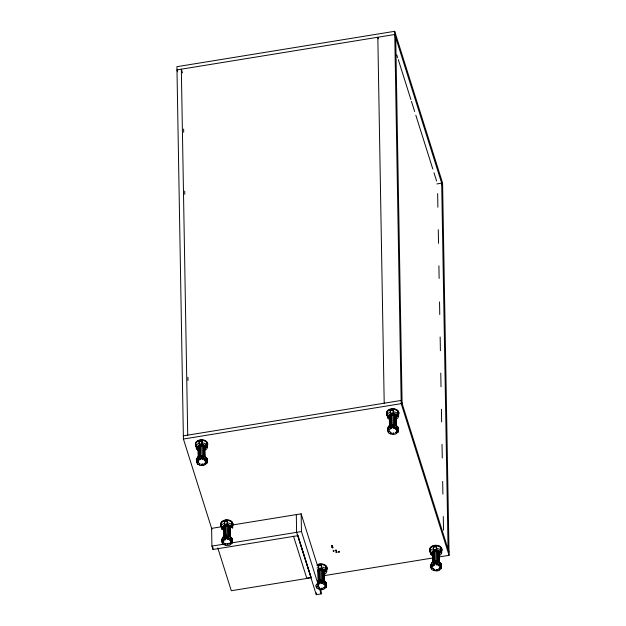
<?xml version="1.0" encoding="UTF-8"?>
<svg xmlns="http://www.w3.org/2000/svg" width="626" height="626" viewBox="0 0 626 626"><rect width="100%" height="100%" fill="white"/><g stroke="black" fill="none" stroke-linecap="round" stroke-linejoin="round"><path stroke-width="0.94" d="M206.995 459.554L206.987 462.246L205.351 462.207L205.398 461.55L207.026 461.589L207.096 460.603L206.244 459.828L206.204 457.794L205.641 457.277L205.672 459.312L204.373 460.016L204.937 460.533L206.244 459.828M206.877 461.026L207.057 458.396L204.78 456.331L201.118 455.791L197.777 457.019L196.329 459.453L196.783 462.598L198.348 462.246L198.622 462.864L197.065 463.217L197.48 464.156L198.669 464.68L199.553 463.709L200.343 464.054L199.459 465.024L200.649 465.548L202.041 465.408L202.018 464.054M202.041 465.408L201.838 464.281L202.761 464.187L202.973 465.321L204.373 465.181L205.328 464.445L204.123 463.686L204.757 463.193L205.962 463.96L206.916 463.224L206.987 462.246M232.215 540.269L232.254 542.304L230.618 542.265L230.665 541.615L232.301 541.654L232.363 540.668L231.51 539.894L231.471 537.859L230.908 537.343L230.939 539.377L229.64 540.082L230.204 540.598L231.51 539.894M232.152 541.083L232.324 538.462L230.047 536.396L226.385 535.848L223.044 537.085L221.596 539.518L222.05 542.664L223.615 542.312L223.897 542.93L222.332 543.282L222.754 544.221L223.936 544.745L224.82 543.775L225.61 544.119L224.726 545.09L225.916 545.614L227.316 545.473L227.105 544.338L228.036 544.252L228.24 545.379L229.64 545.246L230.595 544.51L229.398 543.744L230.032 543.258L231.229 544.025L232.191 543.29L232.254 542.304M326.193 585.161L326.373 582.54L324.096 580.474L320.426 579.934L317.922 580.858M318.29 582.939L319.041 583.948L319.964 583.612L319.213 582.603L319.174 580.56L318.251 580.905L318.29 582.939L316.584 584.285L318.094 584.715L317.734 585.318L316.224 584.887L315.676 585.803L316.099 586.742L317.664 586.39L317.938 587.008L316.373 587.36L316.795 588.299L317.985 588.823L318.869 587.853L319.651 588.197L318.767 589.168L319.956 589.692L321.357 589.551L321.154 588.417L322.077 588.33L322.288 589.457L323.681 589.324L324.644 588.589L323.439 587.822L324.072 587.337L325.277 588.104L326.232 587.368L326.303 586.382L324.667 586.343L324.706 585.693L326.342 585.733L326.412 584.747L325.551 583.972L325.52 581.937L324.949 581.421L324.988 583.455L323.689 584.16L324.252 584.676L325.551 583.972M390.624 433.959L391.508 432.989L390.718 432.644L389.834 433.615L388.652 433.09L388.23 432.159L389.787 431.799L389.513 431.181L387.948 431.533L387.533 430.594L387.494 428.395L388.942 425.954L392.283 424.725L395.945 425.265L398.222 427.331L398.081 432.167L397.127 432.895L395.922 432.136L395.288 432.621L396.493 433.38L395.538 434.115L394.137 434.256L393.926 433.122L393.003 433.215L393.206 434.342L390.624 433.959L390.585 431.924M398.081 432.167L398.159 428.489M398.222 427.331L398.199 430.524L396.563 430.485L396.516 431.142L398.152 431.181M433.708 570.489L434.593 569.519L433.81 569.175L432.926 570.145L431.737 569.621L431.314 568.682L432.879 568.33L432.597 567.712L431.04 568.064L430.618 567.125L430.578 564.918L432.034 562.484L435.367 561.256L439.037 561.796L441.314 563.862L441.173 568.69L440.219 569.425L439.014 568.658L438.38 569.144L439.585 569.91L438.623 570.646L437.23 570.779L437.018 569.652L436.087 569.738L436.299 570.873L433.708 570.489L433.677 568.455M441.173 568.69L441.252 565.02M441.314 563.862L441.283 567.054L439.648 567.015L439.608 567.665L441.236 567.704M226.502 520.574C226.182 522.906 223.795 519.549 226.291 520.237M203.082 459.453L203.403 456.299L202.495 456.158L202.135 457.277L203.043 457.418L203.082 459.453L202.167 459.32L202.143 457.958M202.167 459.32L202.495 456.158M203.043 457.418L203.403 456.299M227.801 538.258L227.441 539.377L228.349 539.518L228.678 536.357L227.762 536.224L227.801 538.258L225.164 538.517L225.916 539.526L224.992 539.87L224.241 538.861L224.21 536.826L225.133 536.482L225.164 538.517M228.349 539.518L228.678 536.357M321.451 581.421L321.811 580.302L322.719 580.443L322.398 583.596L321.482 583.455L321.451 581.421L322.359 581.554L322.398 583.596M321.482 583.455L321.811 580.302M322.359 581.554L322.719 580.443M393.691 427.135L393.339 428.254L394.247 428.387L394.568 425.234L393.66 425.101L393.691 427.135L391.062 427.394L391.813 428.403L390.89 428.747L390.139 427.738L389.959 414.091M394.247 428.387L394.568 425.234M436.424 564.777L436.745 561.624L437.66 561.765L437.339 564.918L436.424 564.777L436.4 563.423M437.339 564.918L437.66 561.765M198.638 445.657L198.998 456.706L199.944 456.01L199.584 444.953L198.145 446.549L198.403 447.496M198.825 446.854L198.16 447.637L198.332 457.489L198.833 456.597M224.1 536.662L223.599 537.554L223.412 526.615L223.905 525.715L224.264 536.772L223.905 525.715M229.883 528.18L230.282 526.45L230.478 537.398L230.055 526.458M229.899 529.267L230.094 528.5M389.497 426.431L389.309 415.484L390.749 413.896L391.109 424.944L389.998 425.531L389.802 414.592M395.781 417.057L396.18 415.328L396.375 426.267M395.796 418.145L395.992 417.37M317.883 569.918L319.072 569.214L319.26 580.153L318.313 580.85L317.953 569.793M317.906 571.006C319.917 568.541 325.997 570.137 323.885 573.807M323.947 573.346L324.378 572.571L324.299 581.476M432.566 561.991L432.394 552.015L433.841 550.418L434.201 561.475L433.082 562.062L432.895 551.115M196.368 461.659L197.237 458.107L197.268 460.141L198.778 460.572L198.419 461.174L196.908 460.744M197.268 460.141L197.777 457.019M221.635 541.725L222.504 538.172L222.535 540.207L224.045 540.629L223.685 541.24L222.175 540.809M222.535 540.207L223.044 537.085M387.533 430.594L388.042 427.644M388.073 429.686L389.583 430.109L389.943 429.506L388.433 429.076L388.942 425.954M430.618 567.125L431.486 563.572L431.525 565.607L433.035 566.037L432.676 566.64L431.165 566.209M431.525 565.607L432.034 562.484M221.221 524.549L221.252 525.237M221.228 524.885L221.26 525.574M387.118 413.418L387.158 414.451M333.987 550.958L333.541 550.371L333.384 551.005M203.317 444.984L203.513 455.931L204.663 456.464L204.467 445.516L203.317 444.984L203.513 455.931M203.34 446.072L200.86 445.649L199.772 446.15M224.077 525.832L225.024 525.128L225.211 536.075L224.264 536.772M229.765 536.646L229.734 525.582L229.765 536.646L228.78 535.997L228.748 524.932L224.851 525.018M229.758 526.669C227.684 524.823 222.895 525.848 223.459 528.993M228.78 535.997L228.74 524.322M395.46 413.966L395.663 425.516L394.677 424.866L394.505 415.007C392.666 413.825 388.715 415.265 389.356 417.863M396.18 415.328L394.646 413.802L393.371 413.465L393.566 424.577L390.945 424.835M394.677 424.866L394.638 413.191M322.82 580.075L322.797 569.011L322.82 580.075L323.814 580.725L323.611 569.167M324.518 581.476L324.331 570.536L322.633 569.128M437.723 549.722L437.926 561.272L437.738 550.332L436.463 549.996L436.658 561.099L434.029 561.365M439.46 562.797L439.272 551.858L437.574 550.45M430.359 550.207L430.391 551.052M396.837 428.247L395.538 428.951L396.101 429.467L397.408 428.763L397.369 426.729L396.806 426.212L396.837 428.247L394.607 427.268M439.929 564.777L438.63 565.481L439.194 565.998L440.493 565.294L440.461 563.259L439.89 562.743L439.929 564.777L437.699 563.799M198.935 456.761L199.866 456.424L199.897 458.459L200.649 459.468L199.725 459.805L198.974 458.795L198.935 456.761L199.686 457.77L199.725 459.805M197.816 459.226L198.974 458.795M199.897 458.459L202.527 458.201M390.89 428.747L390.851 426.705L391.782 426.369M388.981 428.161L390.139 427.738M224.992 539.87L224.961 537.836L225.884 537.491M223.083 539.291L224.241 538.861M319.213 582.603L321.842 582.337M433.943 563.236L433.192 562.226L434.115 561.882L434.154 563.924L434.906 564.934L433.982 565.27L433.943 563.236L434.867 562.891M432.065 564.691L433.231 564.261L433.051 550.622M434.154 563.924L436.784 563.666M206.251 443.239L207.323 443.623L206.298 444.084M441.087 549.581L441.58 549.088L441.033 548.634M196.267 444.687L195.774 445.172L196.314 445.634M199.584 444.953L203.481 444.867M199.78 455.9L202.401 455.634L201.932 440.328A5.845 4.085 -1 0 1 206.791 442.551L206.83 445.094L205.461 445.297L206.048 447.363L207.425 447.16L207.378 444.617L206.001 444.82L206.048 447.363M390.749 413.896L393.371 413.465M225.047 535.966L227.668 535.699L227.199 520.386A5.845 4.085 -1 0 1 232.058 522.616L232.105 525.159L230.728 525.363L231.315 527.428L232.692 527.225L232.645 524.682M318.9 569.097L322.797 569.011M319.088 580.044L321.717 579.778L321.521 568.674M433.841 550.418L436.463 549.996M439.444 556.905L449.077 555.34L442.582 182.995L394.701 31.3L176.923 66.692L183.418 439.029L211.909 529.306M436.854 183.942L441.682 183.16L448.067 549.119M183.363 435.845L401.149 400.452L449.022 552.148M183.418 439.029L401.203 403.645L449.077 555.34M222.199 526.646L211.611 528.367L211.924 546.099L212.989 549.471L297.679 535.707M232.786 524.924L301.145 513.821L317.601 565.943M211.924 546.099L301.458 531.552L321.138 593.91L316.302 594.7L296.614 532.335L296.309 514.603M311.279 577.735L231.299 590.733L217.785 547.922M323.806 575.701L432.699 558.001M390.131 409.701L390.405 410.656L393.371 410.218L393.41 412.761L390.444 413.207L390.131 409.701A5.845 4.085 -1 0 0 386.884 413.121L386.931 415.672L388.3 415.468L388.895 417.534L387.517 417.738L387.471 415.187M197.683 446.048L196.306 446.252L196.353 448.803L197.73 448.599L197.135 446.526L195.758 446.729L195.719 444.186A5.845 4.085 -1 0 1 198.966 440.767L199.24 441.721L202.206 441.283M393.41 412.761L393.097 409.263A5.845 4.085 -1 0 1 397.956 411.485L397.995 414.029L396.626 414.232L397.213 416.298L398.59 416.094L398.543 413.551L397.166 413.755L397.213 416.298M198.966 440.767L199.279 444.264L202.245 443.826L201.932 440.328M221.573 526.317L221.62 528.86L222.997 528.657L222.402 526.591L221.033 526.795L220.986 524.252A5.845 4.085 -1 0 1 224.233 520.824L224.507 521.787L227.473 521.348M224.233 520.824L224.546 524.33L227.52 523.892L227.199 520.386M433.215 546.232L433.489 547.187L436.455 546.748L436.502 549.292L433.536 549.73L433.215 546.232A5.845 4.085 -1 0 0 429.968 549.651L430.015 552.195L431.392 551.991L431.979 554.057L430.61 554.26L430.563 551.717M317.006 565.513A5.845 4.085 -1 0 1 318.274 564.91L318.548 565.865L321.514 565.427L321.24 564.464A5.845 4.085 -1 0 1 326.099 566.694L326.146 569.237L324.769 569.441L325.363 571.507L326.733 571.303L326.694 568.76L325.317 568.964L325.363 571.507M318.274 564.91L318.595 568.408L321.561 567.97L321.24 564.464M436.502 549.292L436.181 545.786A5.845 4.085 -1 0 1 441.04 548.016L441.087 550.559L439.71 550.763L440.305 552.828L441.674 552.625L441.635 550.082A5.845 4.085 -1 0 1 441.338 551.13M397.823 413.074L398.488 412.557L397.76 412.096M231.917 523.86L232.59 523.344L231.855 522.882M231.925 524.205L232.598 523.688L231.863 523.226M389.309 415.484L389.755 417.112M389.568 416.9C389.888 414.42 395.515 414.302 395.976 416.76M389.583 417.519L389.771 418.191M396.235 417.706L395.655 415.539L394.505 415.007M204.78 446.393L205.211 457.332M204.804 447.48L203.802 446.377M204.812 447.825C204.154 444.624 196.235 446.017 198.739 449.797M223.412 526.615L223.607 537.546M223.67 528.031C223.998 525.55 229.625 525.433 230.078 527.882M223.685 528.649L223.881 529.322M230.337 528.837L230.219 527.397M432.394 552.015L432.496 553.087M432.644 553.094C432.973 550.614 438.599 550.497 439.053 552.946M439.061 553.282C438.411 550.09 430.492 551.483 432.996 555.262M324.284 581.484L324.331 570.536M324.354 571.491L324.096 570.536M324.119 571.961C323.619 569.848 319.55 569.629 317.977 571.225M325.903 566.968L326.631 567.43L325.778 567.931M325.911 567.305L326.639 567.766L325.786 568.275M393.3 426.212L394.216 426.353M203.442 458.334L205.672 459.312M436.392 562.743L437.3 562.884M227.402 537.343L228.318 537.476M228.709 538.399L230.939 539.377M322.758 582.477L324.988 583.455M206.298 443.748L207.237 443.529L206.948 442.872M441.025 548.298L441.573 548.752M394.842 424.749L393.566 424.577M203.669 455.814L202.401 455.634M437.926 561.272L436.658 561.099M228.944 535.872L227.668 535.699M322.985 579.95L321.717 579.778M438.482 551.608L437.715 551.209A3.74 2.614 -1 0 0 433.2 551.686A3.74 2.614 -1 0 0 432.636 554.847M228.592 525.05L229.578 525.699M397.408 428.763L398.261 429.538M440.493 565.294L441.353 566.068M390.851 426.705L390.1 425.696L391.031 425.359L391.062 427.394M433.231 564.261L433.982 565.27M318.251 580.905L319.002 581.914L319.041 583.948M224.21 536.826L224.961 537.836M432.519 554.174L432.863 554.722M204.467 445.516L205.015 446.393M198.606 449.257L198.755 450.65M229.734 525.582L230.282 526.45M229.93 536.529L230.478 537.398M223.435 527.569L223.858 528.234M442.637 186.188L394.756 34.493L176.978 69.885L177.557 71.732M396.814 54.971L397.69 57.756M398.277 59.611L410.859 99.471M411.438 101.326L414.662 111.522M415.828 115.231L432.801 169.004M433.967 172.706L436.604 181.055M378.3 38.757L377.822 37.247L384.207 403.207M182.495 72.866L181.329 69.173L187.722 435.133M297.866 535.496L311.091 577.407L306.74 578.119L293.508 536.208M297.694 535.113L311.153 577.759M436.181 545.786L436.455 546.748M393.097 409.263L393.371 410.218M437.652 193.59L437.887 207.253M438.278 229.687L438.521 243.35M438.912 265.792L439.131 278.468M439.546 301.889L439.765 314.573M440.156 337.015L440.391 350.67M440.782 373.112L441.025 386.766M441.416 409.208L441.635 421.893M442.026 444.335L442.269 457.989M442.676 481.41L442.895 494.094M443.286 516.528L443.529 530.191M440.258 550.285L440.305 552.828M439.562 568.557L439.585 569.91M439.139 557.015L439.225 562.805M439.037 561.796L439.076 564.003M439.17 564.636L439.194 565.998M438.724 550.982L438.748 562.046L438.552 550.497M437.206 569.425L437.23 570.779M436.275 569.519L436.299 570.873M435.367 561.256L435.406 563.455M435.093 550.027L435.289 561.131M434.006 550.536L434.201 561.475M433.489 547.187L433.536 549.73M432.629 552.007L432.801 561.991M432.652 565.286L432.676 566.64M431.956 552.367L431.979 554.057M431.291 567.328L431.314 568.682M395.718 37.529L402.103 403.488M394.701 31.3L401.203 403.645M396.461 431.345L396.493 433.38M395.945 415.328L396.141 426.275M395.945 425.265L395.984 427.472M396.078 428.114L396.101 429.467M395.632 414.459L395.828 425.398M393.183 432.989L393.206 434.342M392.283 424.725L392.322 426.932M392.009 413.496L392.205 424.608M390.921 414.005L391.109 424.944M390.405 410.656L390.444 413.207M389.536 415.476L389.677 423.536M388.848 414.983L388.895 417.534M388.402 427.042L388.433 429.076M388.206 430.798L388.23 432.159M326.373 582.54L326.342 585.733M326.263 584.348L326.232 587.368M324.62 587.235L324.644 588.589M324.229 583.315L324.252 584.676M324.096 580.474L324.135 582.681M323.783 569.66L324.018 581.398M322.265 588.104L322.288 589.457M321.334 588.197L321.357 589.551M321.044 588.315L321.138 593.91M320.426 579.934L320.465 582.133M320.152 568.705L320.348 579.809M319.941 582.25L319.964 583.612M319.072 569.214L319.26 580.153M318.548 565.865L318.595 568.408M318.11 569.3L318.313 580.85M316.263 592.83L316.302 594.7M301.145 513.821L301.458 531.552M232.324 538.462L232.301 541.654M231.276 524.885L231.315 527.428M230.595 540.911L230.618 542.265M230.18 539.236L230.204 540.598M230.047 536.396L230.086 538.603M226.338 534.588L226.424 538.055M226.096 524.017L226.307 535.731M225.024 525.128L225.211 536.075M224.507 521.787L224.546 524.33M223.646 526.607L223.803 535.621M223.662 539.878L223.685 541.24M222.966 526.959L222.997 528.657M222.308 541.928L222.332 543.282M212.957 547.601L212.989 549.471M207.057 458.396L207.026 461.589M206.893 461.761L206.916 463.224M205.328 460.846L205.351 462.207M205.305 463.091L205.328 464.445M204.913 459.179L204.937 460.533M204.78 456.331L204.819 458.537M204.295 445.031L204.499 456.581M202.949 463.96L202.973 465.321M201.118 455.791L201.149 457.997M200.829 443.951L201.032 455.665M199.757 445.07L199.944 456.01M199.24 441.721L199.279 444.264M199.436 463.67L199.459 465.024M198.794 445.156L198.998 456.706M198.395 447.629L198.567 457.489M198.599 461.511L198.622 462.864M198.184 448.592L198.34 457.481M198.395 459.82L198.419 461.174M197.699 446.901L197.73 448.599M197.448 461.949L197.48 464.156M196.752 460.564L196.783 462.598M183.637 129.058L183.692 132.25M184.717 191.118L184.772 194.31M187.964 377.29L188.019 380.483M232.692 527.225A5.845 4.085 -1 0 1 232.395 528.274M222.465 529.745A5.845 4.085 -1 0 1 221.62 528.86M221.033 526.795A5.845 4.085 -1 0 1 224.272 523.375M227.246 522.937A5.845 4.085 -1 0 1 232.105 525.159M221.314 526.169A6.197 4.327 -1 0 1 226.283 519.823A6.197 4.327 -1 0 1 232.715 525.378M221.314 526.505A6.197 4.327 -1 0 1 226.291 520.159A6.197 4.327 -1 0 1 232.723 525.723M228.31 536.568A2.34 1.635 -1 0 1 228.78 536.834M223.662 529.784A3.74 2.614 -1 0 1 226.862 525.824A3.74 2.614 -1 0 1 230.133 529.698M230.133 529.361A3.74 2.614 -1 0 0 229.507 526.216L228.725 525.809A3.74 2.614 -1 0 0 224.218 526.286A3.74 2.614 -1 0 0 223.654 529.447M398.59 416.094A5.845 4.085 -1 0 1 396.61 418.919M389.513 419.303A5.845 4.085 -1 0 1 387.517 417.738M386.931 415.672A5.845 4.085 -1 0 1 390.17 412.244M393.136 411.806A5.845 4.085 -1 0 1 397.995 414.029M387.204 415.038A6.197 4.327 -1 0 1 392.181 408.692A6.197 4.327 -1 0 1 398.613 414.255M387.212 415.374A6.197 4.327 -1 0 1 392.181 409.028A6.197 4.327 -1 0 1 398.621 414.592M391.876 425.383A2.34 1.635 -1 0 1 394.208 425.437M389.56 418.661A3.74 2.614 -1 0 1 392.76 414.694A3.74 2.614 -1 0 1 396.031 418.567M396.031 418.231A3.74 2.614 -1 0 0 395.405 415.085L394.623 414.678A3.74 2.614 -1 0 0 390.115 415.155A3.74 2.614 -1 0 0 389.552 418.317M326.733 571.303A5.845 4.085 -1 0 1 324.761 574.12M317.053 568.056A5.845 4.085 -1 0 1 318.321 567.453M321.287 567.015A5.845 4.085 -1 0 1 326.146 569.237M326.694 568.76A5.845 4.085 -1 0 1 326.396 569.809M318.008 564.386A6.197 4.327 -1 0 1 324.847 564.863A6.197 4.327 -1 0 1 326.756 569.457M318.008 564.73A6.197 4.327 -1 0 1 324.855 565.2A6.197 4.327 -1 0 1 326.764 569.801M320.019 580.592A2.34 1.635 -1 0 1 322.359 580.646M317.679 571.256A3.74 2.614 -1 0 1 322.781 570.223A3.74 2.614 -1 0 1 324.182 573.776M324.174 573.439A3.74 2.614 -1 0 0 323.548 570.294L322.773 569.887A3.74 2.614 -1 0 0 317.672 570.912M441.674 552.625A5.845 4.085 -1 0 1 439.702 555.442M432.597 555.833A5.845 4.085 -1 0 1 430.61 554.26M430.015 552.195A5.845 4.085 -1 0 1 433.262 548.775M436.228 548.337A5.845 4.085 -1 0 1 441.087 550.559M430.297 551.569A6.197 4.327 -1 0 1 435.266 545.223A6.197 4.327 -1 0 1 441.698 550.786M431.228 552.821A6.197 4.327 -1 0 1 434.475 545.653A6.197 4.327 -1 0 1 441.706 551.123M435.539 561.765A2.34 1.635 -1 0 1 436.745 561.796M432.644 555.184A3.74 2.614 -1 0 1 435.845 551.224A3.74 2.614 -1 0 1 439.123 555.098M438.49 551.616A3.74 2.614 -1 0 1 439.116 554.761M207.425 447.16A5.845 4.085 -1 0 1 205.445 449.984M198.348 450.368A5.845 4.085 -1 0 1 196.353 448.803M195.758 446.729A5.845 4.085 -1 0 1 199.005 443.31M201.971 442.872A5.845 4.085 -1 0 1 206.83 445.094M207.378 444.617A5.845 4.085 -1 0 1 207.081 445.665M195.492 445.047A6.197 4.327 -1 0 1 202.628 439.796A6.197 4.327 -1 0 1 206.76 446.346M196.971 447.363A6.197 4.327 -1 0 1 196.987 441.51A6.197 4.327 -1 0 1 205.328 440.939A6.197 4.327 -1 0 1 206.768 446.682M200.21 456.698A2.34 1.635 -1 0 1 200.711 456.448M202.488 456.331A2.34 1.635 -1 0 1 203.513 456.777M198.99 450.258A3.74 2.614 -1 0 1 198.739 446.729A3.74 2.614 -1 0 1 203.74 446.205A3.74 2.614 -1 0 1 204.866 449.632M204.866 449.296A3.74 2.614 -1 0 0 204.24 446.15L203.458 445.743A3.74 2.614 -1 0 0 199.318 445.994A3.74 2.614 -1 0 0 198.004 448.756M198.982 449.914A3.74 2.614 -1 0 1 198.387 449.382M199.851 440.407C200.844 442.339 201.838 438.967 199.851 440.407M199.858 440.751C200.852 442.676 201.838 439.303 199.858 440.751M319.174 564.895C320.168 566.82 321.154 563.447 319.174 564.895M319.166 564.55C320.16 566.483 321.146 563.11 319.166 564.55M391.015 409.341C390.968 411.595 393.731 408.856 391.203 409.459C391.806 411.125 393.097 407.956 391.015 409.341M434.108 545.872C435.101 547.805 436.087 544.432 434.108 545.872M434.115 546.216C435.109 548.141 436.095 544.769 434.115 546.216M331.584 545.551C332.187 546.944 333.048 544.589 331.584 545.551M331.584 545.903C332.179 547.296 333.071 544.941 331.584 545.903M332.116 547.241C332.719 548.626 333.58 546.271 332.116 547.241M332.116 547.593C332.727 548.979 333.588 546.631 332.116 547.593M333.181 550.966C333.791 552.351 334.644 549.996 333.181 550.966M335.606 550.567C336.209 551.96 337.07 549.605 335.606 550.567M335.599 550.215C336.193 551.608 337.078 549.252 335.599 550.215M336.139 552.257C336.741 553.642 337.602 551.295 336.139 552.257M336.131 551.905C336.741 553.29 337.594 550.935 336.131 551.905M338.549 551.506C339.159 552.899 340.012 550.544 338.549 551.506M338.556 551.866C339.167 553.251 340.02 550.896 338.556 551.866M225.196 520.691L226.479 520.707L225.196 520.691"/></g></svg>
